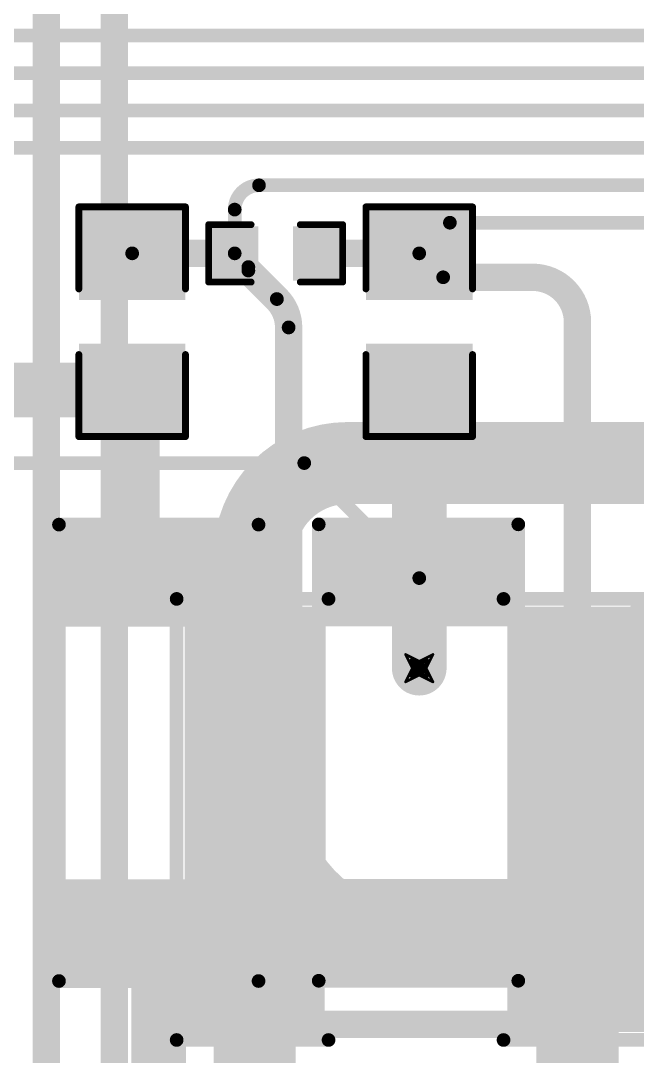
# Model space of a CAD drawing. Header units: inches. Extents: x -2 to 5376, y -4 to 5426.
# Drawn here: x 10.05 to 21.5, y 23.52 to 42.76 of the extents above; entities that cross this region are included whole.
import ezdxf

# ---------------------------------------------------------------- set-up
doc = ezdxf.new("R2010")
doc.units = ezdxf.units.IN
for name, color, linetype in [('Bottom Layer', 5, 'Continuous'), ('Bottom Overlay', 54, 'Continuous'), ('Bottom Paste', 16, 'Continuous'), ('Bottom Solder', 6, 'Continuous'), ('Drill Drawing', 1, 'Continuous'), ('Layer 1', 16, 'Continuous'), ('Layer 2', 76, 'Continuous'), ('Top Layer', 1, 'Continuous'), ('Top Overlay', 2, 'Continuous'), ('Top Paste', 8, 'Continuous'), ('Top Solder', 216, 'Continuous'), ('Via Holes', 16, 'Continuous')]:
    doc.layers.add(name, color=color, linetype=linetype)

# ---------------------------------------------------------------- blocks, each defined once
blk = doc.blocks.new('C___1206_B_1')
at = {"layer": 'Bottom Layer'}
for points in [[(-2.03201016, 0.889), (-0.50801016, 0.889), (-0.50801016, -0.889), (-2.03201016, -0.889)], [(0.50799492, 0.8890025399999999), (2.03199492, 0.8890025399999999), (2.03199492, -0.88899746), (0.50799492, -0.88899746)]]:
    blk.add_hatch(color=5, dxfattribs=at).paths.add_polyline_path(points)
at = {"layer": 'Bottom Paste'}
for points in [[(-2.03201016, 0.889), (-0.50801016, 0.889), (-0.50801016, -0.889), (-2.03201016, -0.889)], [(0.50799492, 0.8890025399999999), (2.03199492, 0.8890025399999999), (2.03199492, -0.88899746), (0.50799492, -0.88899746)]]:
    blk.add_hatch(color=16, dxfattribs=at).paths.add_polyline_path(points)
at = {"layer": 'Bottom Solder'}
for points in [[(-2.13361016, 0.9905999999999999), (-0.40641016, 0.9905999999999999), (-0.40641016, -0.9905999999999999), (-2.13361016, -0.9905999999999999)], [(0.40639492, 0.99060254), (2.13359492, 0.99060254), (2.13359492, -0.9905974599999998), (0.40639492, -0.9905974599999998)]]:
    blk.add_hatch(color=6, dxfattribs=at).paths.add_polyline_path(points)
at = {"layer": 'Bottom Overlay'}
for points in [[(-2.1336, 0.9906050799999999, 0.127, 0.127, 0), (-0.6096076199999999, 0.9906050799999999, 0.127, 0.127, 0)], [(-2.1336, 0.9906050799999999, 0.127, 0.127, 0), (-2.13359746, -0.99060254, 0.127, 0.127, 0)], [(0.6095923799999999, 0.9905999999999999, 0.127, 0.127, 0), (2.13359492, 0.9905974599999998, 0.127, 0.127, 0)], [(2.13359492, 0.9905974599999998, 0.127, 0.127, 0), (2.13359492, -0.9905974599999998, 0.127, 0.127, 0)], [(-2.13359746, -0.99060254, 0.127, 0.127, 0), (-0.60961016, -0.99060762, 0.127, 0.127, 0)], [(0.60959492, -0.9905974599999998, 0.127, 0.127, 0), (2.13359492, -0.9905974599999998, 0.127, 0.127, 0)]]:
    blk.add_lwpolyline(points, format="xyseb", dxfattribs=at)
for points in [[(-2.16535, 0.9906050799999999, 0.0635, 0.0635, 1), (-2.10185, 0.9906050799999999, 0.0635, 0.0635, 1)], [(-2.16535, 0.9906050799999999, 0.0635, 0.0635, 1), (-2.10185, 0.9906050799999999, 0.0635, 0.0635, 1)], [(-0.64135762, 0.9906050799999999, 0.0635, 0.0635, 1), (-0.57785762, 0.9906050799999999, 0.0635, 0.0635, 1)], [(0.57784238, 0.9905999999999999, 0.0635, 0.0635, 1), (0.64134238, 0.9905999999999999, 0.0635, 0.0635, 1)], [(2.10184492, 0.9905974599999998, 0.0635, 0.0635, 1), (2.16534492, 0.9905974599999998, 0.0635, 0.0635, 1)], [(2.10184492, 0.9905974599999998, 0.0635, 0.0635, 1), (2.16534492, 0.9905974599999998, 0.0635, 0.0635, 1)], [(-2.16534746, -0.99060254, 0.0635, 0.0635, 1), (-2.10184746, -0.99060254, 0.0635, 0.0635, 1)], [(-2.16534746, -0.99060254, 0.0635, 0.0635, 1), (-2.10184746, -0.99060254, 0.0635, 0.0635, 1)], [(-0.64136016, -0.99060762, 0.0635, 0.0635, 1), (-0.57786016, -0.99060762, 0.0635, 0.0635, 1)], [(0.57784492, -0.9905974599999998, 0.0635, 0.0635, 1), (0.64134492, -0.9905974599999998, 0.0635, 0.0635, 1)], [(2.10184492, -0.9905974599999998, 0.0635, 0.0635, 1), (2.16534492, -0.9905974599999998, 0.0635, 0.0635, 1)], [(2.10184492, -0.9905974599999998, 0.0635, 0.0635, 1), (2.16534492, -0.9905974599999998, 0.0635, 0.0635, 1)]]:
    blk.add_lwpolyline(points, format="xyseb", close=True, dxfattribs=at)
blk = doc.blocks.new('R___2030_74')
at = {"layer": 'Top Layer'}
for points in [[(-4.2499915, -3.89999982), (-4.2499915, 3.90000998), (-1.7499965, 3.90000998), (-1.7499965, -3.89999982)], [(1.7499965, -3.90000236), (1.7499965, 3.90000744), (4.2499915, 3.90000744), (4.2499915, -3.90000236)]]:
    blk.add_hatch(color=1, dxfattribs=at).paths.add_polyline_path(points)
at = {"layer": 'Top Paste'}
for points in [[(-4.2499915, -3.89999982), (-4.2499915, 3.90000998), (-1.7499965, 3.90000998), (-1.7499965, -3.89999982)], [(1.7499965, -3.90000236), (1.7499965, 3.90000744), (4.2499915, 3.90000744), (4.2499915, -3.90000236)]]:
    blk.add_hatch(color=8, dxfattribs=at).paths.add_polyline_path(points)
at = {"layer": 'Top Solder'}
for points in [[(-4.300791499999999, -3.95079982), (-4.300791499999999, 3.95080998), (-1.6991965, 3.95080998), (-1.6991965, -3.95079982)], [(1.6991965, -3.95080236), (1.6991965, 3.95080744), (4.300791499999999, 3.95080744), (4.300791499999999, -3.95080236)]]:
    blk.add_hatch(color=216, dxfattribs=at).paths.add_polyline_path(points)
at = {"layer": 'Top Overlay'}
for points in [[(-4.44758826, 4.09681934, 0.254, 0.254, 0), (-4.44759588, -4.09681172, 0.254, 0.254, 0)], [(-1.6255746, 4.096814259999999, 0.254, 0.254, 0), (-4.44758826, 4.09681934, 0.254, 0.254, 0)], [(4.4475908, 4.09681934, 0.254, 0.254, 0), (1.62557714, 4.096814259999999, 0.254, 0.254, 0)], [(4.4475908, 4.09681934, 0.254, 0.254, 0), (4.4475908, -4.096814259999999, 0.254, 0.254, 0)], [(-1.6255746, -4.096814259999999, 0.254, 0.254, 0), (-4.44759588, -4.09681172, 0.254, 0.254, 0)], [(4.4475908, -4.096814259999999, 0.254, 0.254, 0), (1.6255746, -4.09681172, 0.254, 0.254, 0)]]:
    blk.add_lwpolyline(points, format="xyseb", dxfattribs=at)
for points in [[(-4.51108826, 4.09681934, 0.127, 0.127, 1), (-4.38408826, 4.09681934, 0.127, 0.127, 1)], [(-4.51108826, 4.09681934, 0.127, 0.127, 1), (-4.38408826, 4.09681934, 0.127, 0.127, 1)], [(-1.6890746, 4.096814259999999, 0.127, 0.127, 1), (-1.5620746, 4.096814259999999, 0.127, 0.127, 1)], [(1.56207714, 4.096814259999999, 0.127, 0.127, 1), (1.68907714, 4.096814259999999, 0.127, 0.127, 1)], [(4.3840908, 4.09681934, 0.127, 0.127, 1), (4.5110908, 4.09681934, 0.127, 0.127, 1)], [(4.3840908, 4.09681934, 0.127, 0.127, 1), (4.5110908, 4.09681934, 0.127, 0.127, 1)], [(-4.511095879999999, -4.09681172, 0.127, 0.127, 1), (-4.38409588, -4.09681172, 0.127, 0.127, 1)], [(-4.511095879999999, -4.09681172, 0.127, 0.127, 1), (-4.38409588, -4.09681172, 0.127, 0.127, 1)], [(-1.6890746, -4.096814259999999, 0.127, 0.127, 1), (-1.5620746, -4.096814259999999, 0.127, 0.127, 1)], [(1.5620746, -4.09681172, 0.127, 0.127, 1), (1.6890746, -4.09681172, 0.127, 0.127, 1)], [(4.3840908, -4.096814259999999, 0.127, 0.127, 1), (4.5110908, -4.096814259999999, 0.127, 0.127, 1)], [(4.3840908, -4.096814259999999, 0.127, 0.127, 1), (4.5110908, -4.096814259999999, 0.127, 0.127, 1)]]:
    blk.add_lwpolyline(points, format="xyseb", close=True, dxfattribs=at)
blk = doc.blocks.new('RES_2512_B_193')
at = {"layer": 'Bottom Layer'}
for points in [[(-4.04999825, 1.70000041), (-2.44999891, 1.70000041), (-2.44999891, -1.70000041), (-4.04999825, -1.70000041)], [(2.45000145, 1.70000041), (4.050000789999999, 1.70000041), (4.050000789999999, -1.70000041), (2.45000145, -1.70000041)]]:
    blk.add_hatch(color=5, dxfattribs=at).paths.add_polyline_path(points)
at = {"layer": 'Bottom Paste'}
for points in [[(-4.04999825, 1.70000041), (-2.44999891, 1.70000041), (-2.44999891, -1.70000041), (-4.04999825, -1.70000041)], [(2.45000145, 1.70000041), (4.050000789999999, 1.70000041), (4.050000789999999, -1.70000041), (2.45000145, -1.70000041)]]:
    blk.add_hatch(color=16, dxfattribs=at).paths.add_polyline_path(points)
at = {"layer": 'Bottom Solder'}
for points in [[(-4.15159825, 1.80160041), (-2.34839891, 1.80160041), (-2.34839891, -1.80160041), (-4.15159825, -1.80160041)], [(2.34840145, 1.80160041), (4.15160079, 1.80160041), (4.15160079, -1.80160041), (2.34840145, -1.80160041)]]:
    blk.add_hatch(color=6, dxfattribs=at).paths.add_polyline_path(points)
at = {"layer": 'Bottom Overlay'}
for points in [[(4.236557439999999, 1.8542, 0.254, 0.254, 0), (-4.2418, 1.8542, 0.254, 0.254, 0)], [(-4.2418, -1.8542, 0.254, 0.254, 0), (-4.2418, 1.8542, 0.254, 0.254, 0)], [(4.236557439999999, -1.8542, 0.254, 0.254, 0), (4.236557439999999, 1.8542, 0.254, 0.254, 0)], [(4.236557439999999, -1.8542, 0.254, 0.254, 0), (-4.2418, -1.8542, 0.254, 0.254, 0)]]:
    blk.add_lwpolyline(points, format="xyseb", dxfattribs=at)
for points in [[(-4.3053, 1.8542, 0.127, 0.127, 1), (-4.1783, 1.8542, 0.127, 0.127, 1)], [(-4.3053, 1.8542, 0.127, 0.127, 1), (-4.1783, 1.8542, 0.127, 0.127, 1)], [(4.17305744, 1.8542, 0.127, 0.127, 1), (4.30005744, 1.8542, 0.127, 0.127, 1)], [(4.17305744, 1.8542, 0.127, 0.127, 1), (4.30005744, 1.8542, 0.127, 0.127, 1)], [(-4.3053, -1.8542, 0.127, 0.127, 1), (-4.1783, -1.8542, 0.127, 0.127, 1)], [(-4.3053, -1.8542, 0.127, 0.127, 1), (-4.1783, -1.8542, 0.127, 0.127, 1)], [(4.17305744, -1.8542, 0.127, 0.127, 1), (4.30005744, -1.8542, 0.127, 0.127, 1)], [(4.17305744, -1.8542, 0.127, 0.127, 1), (4.30005744, -1.8542, 0.127, 0.127, 1)]]:
    blk.add_lwpolyline(points, format="xyseb", close=True, dxfattribs=at)
blk = doc.blocks.new('RES_2512_B_194')
at = {"layer": 'Bottom Layer'}
for points in [[(-4.04999825, 1.69999787), (-2.44999891, 1.69999787), (-2.44999891, -1.70000295), (-4.04999825, -1.70000295)], [(2.45000145, 1.70000041), (4.050000789999999, 1.70000041), (4.050000789999999, -1.70000041), (2.45000145, -1.70000041)]]:
    blk.add_hatch(color=5, dxfattribs=at).paths.add_polyline_path(points)
at = {"layer": 'Bottom Paste'}
for points in [[(-4.04999825, 1.69999787), (-2.44999891, 1.69999787), (-2.44999891, -1.70000295), (-4.04999825, -1.70000295)], [(2.45000145, 1.70000041), (4.050000789999999, 1.70000041), (4.050000789999999, -1.70000041), (2.45000145, -1.70000041)]]:
    blk.add_hatch(color=16, dxfattribs=at).paths.add_polyline_path(points)
at = {"layer": 'Bottom Solder'}
for points in [[(-4.15159825, 1.80159787), (-2.34839891, 1.80159787), (-2.34839891, -1.80160295), (-4.15159825, -1.80160295)], [(2.34840145, 1.80160041), (4.15160079, 1.80160041), (4.15160079, -1.80160041), (2.34840145, -1.80160041)]]:
    blk.add_hatch(color=6, dxfattribs=at).paths.add_polyline_path(points)
at = {"layer": 'Bottom Overlay'}
for points in [[(-4.24180254, -1.8542, 0.254, 0.254, 0), (-4.2418, 1.85419746, 0.254, 0.254, 0)], [(-4.2418, 1.85419746, 0.254, 0.254, 0), (4.2365549, 1.85420508, 0.254, 0.254, 0)], [(4.23656252, -1.8542, 0.254, 0.254, 0), (4.2365549, 1.85420508, 0.254, 0.254, 0)], [(4.23656252, -1.8542, 0.254, 0.254, 0), (-4.24180254, -1.8542, 0.254, 0.254, 0)]]:
    blk.add_lwpolyline(points, format="xyseb", dxfattribs=at)
for points in [[(-4.3053, 1.85419746, 0.127, 0.127, 1), (-4.1783, 1.85419746, 0.127, 0.127, 1)], [(-4.3053, 1.85419746, 0.127, 0.127, 1), (-4.1783, 1.85419746, 0.127, 0.127, 1)], [(4.1730549, 1.85420508, 0.127, 0.127, 1), (4.3000549, 1.85420508, 0.127, 0.127, 1)], [(4.1730549, 1.85420508, 0.127, 0.127, 1), (4.3000549, 1.85420508, 0.127, 0.127, 1)], [(-4.30530254, -1.8542, 0.127, 0.127, 1), (-4.17830254, -1.8542, 0.127, 0.127, 1)], [(-4.30530254, -1.8542, 0.127, 0.127, 1), (-4.17830254, -1.8542, 0.127, 0.127, 1)], [(4.173062519999999, -1.8542, 0.127, 0.127, 1), (4.30006252, -1.8542, 0.127, 0.127, 1)], [(4.173062519999999, -1.8542, 0.127, 0.127, 1), (4.30006252, -1.8542, 0.127, 0.127, 1)]]:
    blk.add_lwpolyline(points, format="xyseb", close=True, dxfattribs=at)
blk = doc.blocks.new('C___1206_B_314')
at = {"layer": 'Bottom Layer'}
for points in [[(-2.03200254, 0.889), (-0.50800254, 0.889), (-0.50800254, -0.889), (-2.03200254, -0.889)], [(0.50799746, 0.889), (2.03199746, 0.889), (2.03199746, -0.889), (0.50799746, -0.889)]]:
    blk.add_hatch(color=5, dxfattribs=at).paths.add_polyline_path(points)
at = {"layer": 'Bottom Paste'}
for points in [[(-2.03200254, 0.889), (-0.50800254, 0.889), (-0.50800254, -0.889), (-2.03200254, -0.889)], [(0.50799746, 0.889), (2.03199746, 0.889), (2.03199746, -0.889), (0.50799746, -0.889)]]:
    blk.add_hatch(color=16, dxfattribs=at).paths.add_polyline_path(points)
at = {"layer": 'Bottom Solder'}
for points in [[(-2.13360254, 0.9905999999999999), (-0.40640254, 0.9905999999999999), (-0.40640254, -0.9905999999999999), (-2.13360254, -0.9905999999999999)], [(0.40639746, 0.9905999999999999), (2.13359746, 0.9905999999999999), (2.13359746, -0.9905999999999999), (0.40639746, -0.9905999999999999)]]:
    blk.add_hatch(color=6, dxfattribs=at).paths.add_polyline_path(points)
at = {"layer": 'Bottom Overlay'}
for points in [[(-0.6096050799999999, 0.9906050799999999, 0.127, 0.127, 0), (-2.1336, 0.99060254, 0.127, 0.127, 0)], [(-2.1336, 0.99060254, 0.127, 0.127, 0), (-2.1336, -0.99060254, 0.127, 0.127, 0)], [(0.60959746, 0.99060254, 0.127, 0.127, 0), (2.13359746, 0.99060254, 0.127, 0.127, 0)], [(2.13359746, 0.99060254, 0.127, 0.127, 0), (2.13359746, -0.9905974599999998, 0.127, 0.127, 0)], [(-0.6096050799999999, -0.9905999999999999, 0.127, 0.127, 0), (-2.1336, -0.99060254, 0.127, 0.127, 0)], [(0.60959746, -0.9905974599999998, 0.127, 0.127, 0), (2.13359746, -0.9905974599999998, 0.127, 0.127, 0)]]:
    blk.add_lwpolyline(points, format="xyseb", dxfattribs=at)
for points in [[(-2.16535, 0.99060254, 0.0635, 0.0635, 1), (-2.10185, 0.99060254, 0.0635, 0.0635, 1)], [(-2.16535, 0.99060254, 0.0635, 0.0635, 1), (-2.10185, 0.99060254, 0.0635, 0.0635, 1)], [(-0.64135508, 0.9906050799999999, 0.0635, 0.0635, 1), (-0.57785508, 0.9906050799999999, 0.0635, 0.0635, 1)], [(0.57784746, 0.99060254, 0.0635, 0.0635, 1), (0.64134746, 0.99060254, 0.0635, 0.0635, 1)], [(2.10184746, 0.99060254, 0.0635, 0.0635, 1), (2.16534746, 0.99060254, 0.0635, 0.0635, 1)], [(2.10184746, 0.99060254, 0.0635, 0.0635, 1), (2.16534746, 0.99060254, 0.0635, 0.0635, 1)], [(-2.16535, -0.99060254, 0.0635, 0.0635, 1), (-2.10185, -0.99060254, 0.0635, 0.0635, 1)], [(-2.16535, -0.99060254, 0.0635, 0.0635, 1), (-2.10185, -0.99060254, 0.0635, 0.0635, 1)], [(-0.64135508, -0.9905999999999999, 0.0635, 0.0635, 1), (-0.57785508, -0.9905999999999999, 0.0635, 0.0635, 1)], [(0.57784746, -0.9905974599999998, 0.0635, 0.0635, 1), (0.64134746, -0.9905974599999998, 0.0635, 0.0635, 1)], [(2.10184746, -0.9905974599999998, 0.0635, 0.0635, 1), (2.16534746, -0.9905974599999998, 0.0635, 0.0635, 1)], [(2.10184746, -0.9905974599999998, 0.0635, 0.0635, 1), (2.16534746, -0.9905974599999998, 0.0635, 0.0635, 1)]]:
    blk.add_lwpolyline(points, format="xyseb", close=True, dxfattribs=at)
blk = doc.blocks.new('C___0603_B_315')
at = {"layer": 'Bottom Layer'}
for points in [[(-1.143, -0.4445), (-1.143, 0.4445), (-0.3809999999999999, 0.4445), (-0.3809999999999999, -0.4445)], [(0.3809999999999999, -0.4445), (0.3809999999999999, 0.4445), (1.143, 0.4445), (1.143, -0.4445)]]:
    blk.add_hatch(color=5, dxfattribs=at).paths.add_polyline_path(points)
at = {"layer": 'Bottom Paste'}
for points in [[(-1.143, -0.4445), (-1.143, 0.4445), (-0.3809999999999999, 0.4445), (-0.3809999999999999, -0.4445)], [(0.3809999999999999, -0.4445), (0.3809999999999999, 0.4445), (1.143, 0.4445), (1.143, -0.4445)]]:
    blk.add_hatch(color=16, dxfattribs=at).paths.add_polyline_path(points)
at = {"layer": 'Bottom Solder'}
for points in [[(-1.20299988, -0.50449988), (-1.20299988, 0.50449988), (-0.3210001199999999, 0.50449988), (-0.3210001199999999, -0.50449988)], [(0.3210001199999999, -0.50449988), (0.3210001199999999, 0.50449988), (1.20299988, 0.50449988), (1.20299988, -0.50449988)]]:
    blk.add_hatch(color=6, dxfattribs=at).paths.add_polyline_path(points)
at = {"layer": 'Bottom Overlay'}
for points in [[(-0.45720254, 0.5333974599999999, 0.127, 0.127, 0), (-1.24460508, 0.5334, 0.127, 0.127, 0)], [(-1.24460254, -0.5333974599999999, 0.127, 0.127, 0), (-1.24460508, 0.5334, 0.127, 0.127, 0)], [(1.2446, 0.5334, 0.127, 0.127, 0), (0.4571999999999999, 0.5334, 0.127, 0.127, 0)], [(1.2446, 0.5334, 0.127, 0.127, 0), (1.2446, -0.5333974599999999, 0.127, 0.127, 0)], [(-0.4571999999999999, -0.5333974599999999, 0.127, 0.127, 0), (-1.24460254, -0.5333974599999999, 0.127, 0.127, 0)], [(1.2446, -0.5333974599999999, 0.127, 0.127, 0), (0.45720254, -0.53339492, 0.127, 0.127, 0)]]:
    blk.add_lwpolyline(points, format="xyseb", dxfattribs=at)
for points in [[(-1.27635508, 0.5334, 0.0635, 0.0635, 1), (-1.21285508, 0.5334, 0.0635, 0.0635, 1)], [(-1.27635508, 0.5334, 0.0635, 0.0635, 1), (-1.21285508, 0.5334, 0.0635, 0.0635, 1)], [(-0.4889525399999999, 0.5333974599999999, 0.0635, 0.0635, 1), (-0.42545254, 0.5333974599999999, 0.0635, 0.0635, 1)], [(0.42545, 0.5334, 0.0635, 0.0635, 1), (0.4889499999999999, 0.5334, 0.0635, 0.0635, 1)], [(1.21285, 0.5334, 0.0635, 0.0635, 1), (1.27635, 0.5334, 0.0635, 0.0635, 1)], [(1.21285, 0.5334, 0.0635, 0.0635, 1), (1.27635, 0.5334, 0.0635, 0.0635, 1)], [(-1.27635254, -0.5333974599999999, 0.0635, 0.0635, 1), (-1.21285254, -0.5333974599999999, 0.0635, 0.0635, 1)], [(-1.27635254, -0.5333974599999999, 0.0635, 0.0635, 1), (-1.21285254, -0.5333974599999999, 0.0635, 0.0635, 1)], [(-0.4889499999999999, -0.5333974599999999, 0.0635, 0.0635, 1), (-0.42545, -0.5333974599999999, 0.0635, 0.0635, 1)], [(0.42545254, -0.53339492, 0.0635, 0.0635, 1), (0.4889525399999999, -0.53339492, 0.0635, 0.0635, 1)], [(1.21285, -0.5333974599999999, 0.0635, 0.0635, 1), (1.27635, -0.5333974599999999, 0.0635, 0.0635, 1)], [(1.21285, -0.5333974599999999, 0.0635, 0.0635, 1), (1.27635, -0.5333974599999999, 0.0635, 0.0635, 1)]]:
    blk.add_lwpolyline(points, format="xyseb", close=True, dxfattribs=at)

msp = doc.modelspace()

# ---------------------------------------------------------------- hatches: boundary and pattern name
at = {"layer": 'Bottom Layer'}
h = msp.add_hatch(color=5, dxfattribs=at)
edge = h.paths.add_edge_path()
edge.add_arc((17.45146116, 30.734), 0.2999994, 0, 360)
at = {"layer": 'Layer 1'}
h = msp.add_hatch(color=16, dxfattribs=at)
edge = h.paths.add_edge_path()
edge.add_arc((17.45146116, 30.734), 0.2999994, 0, 360)
at = {"layer": 'Layer 2'}
h = msp.add_hatch(color=76, dxfattribs=at)
edge = h.paths.add_edge_path()
edge.add_arc((17.45146116, 30.734), 0.2999994, 0, 360)
at = {"layer": 'Top Layer'}
h = msp.add_hatch(color=1, dxfattribs=at)
edge = h.paths.add_edge_path()
edge.add_arc((17.45146116, 30.734), 0.2999994, 0, 360)
at = {"layer": 'Via Holes'}
h = msp.add_hatch(color=7, dxfattribs=at)
edge = h.paths.add_edge_path()
edge.add_arc((17.45146116, 30.734), 0.1499997, 0, 360)

# ---------------------------------------------------------------- linework, layer by layer
at = {"layer": 'Bottom Layer'}
for points in [[(4.90917992, 42.48450228, 0.254, 0.254, 0), (32.17441622, 42.48450228, 0.254, 0.254, 0)], [(6.30070368, 41.78946684, 0.254, 0.254, 0), (31.645606, 41.78946684, 0.254, 0.254, 0)], [(6.8924678, 41.09442885999999, 0.254, 0.254, 0), (31.03522622, 41.0944314, 0.254, 0.254, 0)], [(9.398, 40.39939596, 0.254, 0.254, 0), (30.49622552, 40.39939596, 0.254, 0.254, 0)], [(14.02248656, 39.25281964, 0.254, 0.254, -0.4142135623730951), (14.47402744, 39.70436052, 0.254, 0.254, 0)], [(14.47402744, 39.70436052, 0.254, 0.254, 0), (29.82398404, 39.70436052, 0.254, 0.254, 0)], [(14.02248656, 38.43990025999999, 0.254, 0.254, 0), (14.02248656, 39.25281964, 0.254, 0.254, 0)], [(17.45146116, 38.43990025999999, 0.254, 0.254, 0), (18.02088598, 39.00932508, 0.254, 0.254, 0)], [(18.02088598, 39.00932508, 0.254, 0.254, 0), (29.3774368, 39.00932508, 0.254, 0.254, 0)], [(12.1174637, 38.43990025999999, 0.508, 0.508, 0), (14.02248656, 38.43990025999999, 0.508, 0.508, 0)], [(15.54648656, 38.43990025999999, 0.508, 0.508, 0), (17.45146116, 38.43990025999999, 0.508, 0.508, 0)], [(12.1174637, 38.43989772, 0.254, 0.254, 0), (12.1174637, 38.43990025999999, 0.254, 0.254, 0)], [(14.02248656, 38.43990025999999, 0.254, 0.254, 0), (14.27648656, 38.18590026, 0.254, 0.254, 0)], [(17.89596116, 37.99540026, 0.254, 0.254, -0.4142135623730951), (17.45146116, 38.43990025999999, 0.254, 0.254, 0)], [(14.27648656, 38.12086101999999, 0.508, 0.508, 0), (14.80514184, 37.59220574, 0.508, 0.508, 0)], [(14.27648656, 38.12086101999999, 0.254, 0.254, 0), (14.27648656, 38.18590026, 0.254, 0.254, 0)], [(17.89596116, 37.99540026, 0.508, 0.508, 0), (19.558, 37.99540026, 0.508, 0.508, 0)], [(19.558, 37.99540026, 0.508, 0.508, -0.4142135623730951), (20.39172706, 37.1616732, 0.508, 0.508, 0)], [(14.80702906, 37.59031597999999, 0.508, 0.508, -0.198389910379801), (15.02456228, 37.06480776, 0.508, 0.508, 0)], [(14.80514184, 37.59220574, 0.254, 0.254, 0), (14.80702652, 37.59031344, 0.254, 0.254, 0)], [(20.39172706, 24.5440962, 0.508, 0.508, 0), (20.39172706, 37.1616732, 0.508, 0.508, 0)], [(15.02456228, 28.48189376, 0.508, 0.508, 0), (15.02456228, 37.06261828, 0.508, 0.508, 0)], [(15.02455974, 37.06480776, 0.254, 0.254, 0), (15.02456228, 37.06261828, 0.254, 0.254, 0)], [(7.7814678, 35.89990279999999, 1.016, 1.016, 0), (12.11745608, 35.89990279999999, 1.016, 1.016, 0)], [(12.11745608, 35.89990279999999, 1.016, 1.016, 0), (12.11746624, 35.89989264, 1.016, 1.016, 0)], [(12.11746624, 32.90321841999999, 1.016, 1.016, 0), (12.11746624, 35.89989264, 1.016, 1.016, 0)], [(17.45146116, 32.42803522, 1.016, 1.016, 0), (17.45146116, 35.89990026, 1.016, 1.016, 0)], [(12.61157752, 32.40910714, 1.016, 1.016, -0.4142135623730951), (12.11746624, 32.90321841999999, 1.016, 1.016, 0)], [(17.43758006, 32.41415412, 1.016, 1.016, 0), (17.45146116, 32.42803522, 1.016, 1.016, 0)], [(17.43758006, 32.41415412, 1.016, 1.016, 0), (17.45146116, 32.40027301999999, 1.016, 1.016, 0)], [(17.45146116, 30.734, 1.016, 1.016, 0), (17.45146116, 32.40027301999999, 1.016, 1.016, 0)], [(17.54555546, 26.04465454, 0.508, 0.508, -0.4241428526902795), (15.02455974, 28.48189376, 0.508, 0.508, 0)], [(12.61158006, 24.1173127, 1.016, 1.016, 0), (12.61158006, 25.90910744, 1.016, 1.016, 0)], [(12.61158006, 22.32551542, 1.016, 1.016, 0), (12.61158006, 24.1173127, 1.016, 1.016, 0)], [(20.39172706, 24.5440962, 0.508, 0.508, -0.4142135623730951), (19.96494356, 24.1173127, 0.508, 0.508, 0)], [(12.61158006, 24.1173127, 0.508, 0.508, 0), (19.96494356, 24.1173127, 0.508, 0.508, 0)]]:
    msp.add_lwpolyline(points, format="xyseb", dxfattribs=at)
for points in [[(14.41052744, 39.70436052, 0.127, 0.127, 1), (14.53752744, 39.70436052, 0.127, 0.127, 1)], [(14.41052744, 39.70436052, 0.127, 0.127, 1), (14.53752744, 39.70436052, 0.127, 0.127, 1)], [(13.95898656, 39.25281964, 0.127, 0.127, 1), (14.08598656, 39.25281964, 0.127, 0.127, 1)], [(13.95898656, 39.25281964, 0.127, 0.127, 1), (14.08598656, 39.25281964, 0.127, 0.127, 1)], [(17.95738598, 39.00932508, 0.127, 0.127, 1), (18.08438598, 39.00932508, 0.127, 0.127, 1)], [(17.95738598, 39.00932508, 0.127, 0.127, 1), (18.08438598, 39.00932508, 0.127, 0.127, 1)], [(11.9904637, 38.43990025999999, 0.254, 0.254, 1), (12.2444637, 38.43990025999999, 0.254, 0.254, 1)], [(13.89548656, 38.43990025999999, 0.254, 0.254, 1), (14.14948656, 38.43990025999999, 0.254, 0.254, 1)], [(15.41948656, 38.43990025999999, 0.254, 0.254, 1), (15.67348656, 38.43990025999999, 0.254, 0.254, 1)], [(17.32446116, 38.43990025999999, 0.254, 0.254, 1), (17.57846116, 38.43990025999999, 0.254, 0.254, 1)], [(12.0539637, 38.43990025999999, 0.127, 0.127, 1), (12.1809637, 38.43990025999999, 0.127, 0.127, 1)], [(12.0539637, 38.43989772, 0.127, 0.127, 1), (12.1809637, 38.43989772, 0.127, 0.127, 1)], [(13.95898656, 38.43990025999999, 0.127, 0.127, 1), (14.08598656, 38.43990025999999, 0.127, 0.127, 1)], [(13.95898656, 38.43990025999999, 0.127, 0.127, 1), (14.08598656, 38.43990025999999, 0.127, 0.127, 1)], [(17.38796116, 38.43990025999999, 0.127, 0.127, 1), (17.51496116, 38.43990025999999, 0.127, 0.127, 1)], [(17.38796116, 38.43990025999999, 0.127, 0.127, 1), (17.51496116, 38.43990025999999, 0.127, 0.127, 1)], [(14.14948656, 38.12086101999999, 0.254, 0.254, 1), (14.40348656, 38.12086101999999, 0.254, 0.254, 1)], [(14.21298656, 38.18590026, 0.127, 0.127, 1), (14.33998656, 38.18590026, 0.127, 0.127, 1)], [(14.21298656, 38.18590026, 0.127, 0.127, 1), (14.33998656, 38.18590026, 0.127, 0.127, 1)], [(14.21298656, 38.12086101999999, 0.127, 0.127, 1), (14.33998656, 38.12086101999999, 0.127, 0.127, 1)], [(17.76896116, 37.99540026, 0.254, 0.254, 1), (18.02296116, 37.99540026, 0.254, 0.254, 1)], [(17.83246116, 37.99540026, 0.127, 0.127, 1), (17.95946116, 37.99540026, 0.127, 0.127, 1)], [(19.431, 37.99540026, 0.254, 0.254, 1), (19.685, 37.99540026, 0.254, 0.254, 1)], [(19.431, 37.99540026, 0.254, 0.254, 1), (19.685, 37.99540026, 0.254, 0.254, 1)], [(14.67814184, 37.59220574, 0.254, 0.254, 1), (14.93214184, 37.59220574, 0.254, 0.254, 1)], [(14.68002906, 37.59031597999999, 0.254, 0.254, 1), (14.93402906, 37.59031597999999, 0.254, 0.254, 1)], [(14.74164184, 37.59220574, 0.127, 0.127, 1), (14.86864184, 37.59220574, 0.127, 0.127, 1)], [(14.74352652, 37.59031344, 0.127, 0.127, 1), (14.87052652, 37.59031344, 0.127, 0.127, 1)], [(20.26472706, 37.1616732, 0.254, 0.254, 1), (20.51872706, 37.1616732, 0.254, 0.254, 1)], [(20.26472706, 37.1616732, 0.254, 0.254, 1), (20.51872706, 37.1616732, 0.254, 0.254, 1)], [(14.89756228, 37.06480776, 0.254, 0.254, 1), (15.15156228, 37.06480776, 0.254, 0.254, 1)], [(14.89756228, 37.06261828, 0.254, 0.254, 1), (15.15156228, 37.06261828, 0.254, 0.254, 1)], [(14.96105974, 37.06480776, 0.127, 0.127, 1), (15.08805974, 37.06480776, 0.127, 0.127, 1)], [(14.96106228, 37.06261828, 0.127, 0.127, 1), (15.08806228, 37.06261828, 0.127, 0.127, 1)], [(11.86345608, 35.89990279999999, 0.508, 0.508, 1), (12.37145608, 35.89990279999999, 0.508, 0.508, 1)], [(11.86345608, 35.89990279999999, 0.508, 0.508, 1), (12.37145608, 35.89990279999999, 0.508, 0.508, 1)], [(11.86346624, 35.89989264, 0.508, 0.508, 1), (12.37146624, 35.89989264, 0.508, 0.508, 1)], [(11.86346624, 35.89989264, 0.508, 0.508, 1), (12.37146624, 35.89989264, 0.508, 0.508, 1)], [(17.19746116, 35.89990026, 0.508, 0.508, 1), (17.70546116, 35.89990026, 0.508, 0.508, 1)], [(11.86346624, 32.90321841999999, 0.508, 0.508, 1), (12.37146624, 32.90321841999999, 0.508, 0.508, 1)], [(11.86346624, 32.90321841999999, 0.508, 0.508, 1), (12.37146624, 32.90321841999999, 0.508, 0.508, 1)], [(12.35757752, 32.40910714, 0.508, 0.508, 1), (12.86557752, 32.40910714, 0.508, 0.508, 1)], [(17.18358006, 32.41415412, 0.508, 0.508, 1), (17.69158006, 32.41415412, 0.508, 0.508, 1)], [(17.18358006, 32.41415412, 0.508, 0.508, 1), (17.69158006, 32.41415412, 0.508, 0.508, 1)], [(17.19746116, 32.42803522, 0.508, 0.508, 1), (17.70546116, 32.42803522, 0.508, 0.508, 1)], [(17.19746116, 32.42803522, 0.508, 0.508, 1), (17.70546116, 32.42803522, 0.508, 0.508, 1)], [(17.19746116, 32.40027301999999, 0.508, 0.508, 1), (17.70546116, 32.40027301999999, 0.508, 0.508, 1)], [(17.19746116, 32.40027301999999, 0.508, 0.508, 1), (17.70546116, 32.40027301999999, 0.508, 0.508, 1)], [(17.19746116, 30.734, 0.508, 0.508, 1), (17.70546116, 30.734, 0.508, 0.508, 1)], [(14.89755974, 28.48189376, 0.254, 0.254, 1), (15.15155974, 28.48189376, 0.254, 0.254, 1)], [(14.89756228, 28.48189376, 0.254, 0.254, 1), (15.15156228, 28.48189376, 0.254, 0.254, 1)], [(12.35758006, 25.90910744, 0.508, 0.508, 1), (12.86558006, 25.90910744, 0.508, 0.508, 1)], [(17.41855546, 26.04465454, 0.254, 0.254, 1), (17.67255546, 26.04465454, 0.254, 0.254, 1)], [(12.35758006, 24.1173127, 0.508, 0.508, 1), (12.86558006, 24.1173127, 0.508, 0.508, 1)], [(12.35758006, 24.1173127, 0.508, 0.508, 1), (12.86558006, 24.1173127, 0.508, 0.508, 1)], [(20.26472706, 24.5440962, 0.254, 0.254, 1), (20.51872706, 24.5440962, 0.254, 0.254, 1)], [(20.26472706, 24.5440962, 0.254, 0.254, 1), (20.51872706, 24.5440962, 0.254, 0.254, 1)], [(12.48458006, 24.1173127, 0.254, 0.254, 1), (12.73858006, 24.1173127, 0.254, 0.254, 1)], [(19.83794356, 24.1173127, 0.254, 0.254, 1), (20.09194356, 24.1173127, 0.254, 0.254, 1)], [(19.83794356, 24.1173127, 0.254, 0.254, 1), (20.09194356, 24.1173127, 0.254, 0.254, 1)]]:
    msp.add_lwpolyline(points, format="xyseb", close=True, dxfattribs=at)
at = {"layer": 'Drill Drawing'}
for points in [[(17.19746116, 30.988, 0.0508, 0.0508, 0), (17.45146116, 30.861, 0.0508, 0.0508, 0)], [(17.19746116, 30.988, 0.0508, 0.0508, 0), (17.32446116, 30.734, 0.0508, 0.0508, 0)], [(17.45146116, 30.861, 0.0508, 0.0508, 0), (17.70546116, 30.988, 0.0508, 0.0508, 0)], [(17.57846116, 30.734, 0.0508, 0.0508, 0), (17.70546116, 30.988, 0.0508, 0.0508, 0)], [(17.29906116, 30.8864, 0.0508, 0.0508, 0), (17.45146116, 30.8102, 0.0508, 0.0508, 0)], [(17.29906116, 30.8864, 0.0508, 0.0508, 0), (17.37526116, 30.734, 0.0508, 0.0508, 0)], [(17.45146116, 30.8102, 0.0508, 0.0508, 0), (17.60386116, 30.8864, 0.0508, 0.0508, 0)], [(17.52766116, 30.734, 0.0508, 0.0508, 0), (17.60386116, 30.8864, 0.0508, 0.0508, 0)], [(17.19746116, 30.48, 0.0508, 0.0508, 0), (17.32446116, 30.734, 0.0508, 0.0508, 0)], [(17.19746116, 30.48, 0.0508, 0.0508, 0), (17.45146116, 30.607, 0.0508, 0.0508, 0)], [(17.29906116, 30.5816, 0.0508, 0.0508, 0), (17.37526116, 30.734, 0.0508, 0.0508, 0)], [(17.29906116, 30.5816, 0.0508, 0.0508, 0), (17.45146116, 30.6578, 0.0508, 0.0508, 0)], [(17.45146116, 30.6578, 0.0508, 0.0508, 0), (17.60386116, 30.5816, 0.0508, 0.0508, 0)], [(17.45146116, 30.607, 0.0508, 0.0508, 0), (17.70546116, 30.48, 0.0508, 0.0508, 0)], [(17.52766116, 30.734, 0.0508, 0.0508, 0), (17.60386116, 30.5816, 0.0508, 0.0508, 0)], [(17.57846116, 30.734, 0.0508, 0.0508, 0), (17.70546116, 30.48, 0.0508, 0.0508, 0)]]:
    msp.add_lwpolyline(points, format="xyseb", dxfattribs=at)
for points in [[(17.18476116, 30.988, 0.0254, 0.0254, 1), (17.21016116, 30.988, 0.0254, 0.0254, 1)], [(17.18476116, 30.988, 0.0254, 0.0254, 1), (17.21016116, 30.988, 0.0254, 0.0254, 1)], [(17.69276116, 30.988, 0.0254, 0.0254, 1), (17.71816116, 30.988, 0.0254, 0.0254, 1)], [(17.69276116, 30.988, 0.0254, 0.0254, 1), (17.71816116, 30.988, 0.0254, 0.0254, 1)], [(17.28636116, 30.8864, 0.0254, 0.0254, 1), (17.31176116, 30.8864, 0.0254, 0.0254, 1)], [(17.28636116, 30.8864, 0.0254, 0.0254, 1), (17.31176116, 30.8864, 0.0254, 0.0254, 1)], [(17.43876116, 30.861, 0.0254, 0.0254, 1), (17.46416116, 30.861, 0.0254, 0.0254, 1)], [(17.43876116, 30.861, 0.0254, 0.0254, 1), (17.46416116, 30.861, 0.0254, 0.0254, 1)], [(17.43876116, 30.8102, 0.0254, 0.0254, 1), (17.46416116, 30.8102, 0.0254, 0.0254, 1)], [(17.43876116, 30.8102, 0.0254, 0.0254, 1), (17.46416116, 30.8102, 0.0254, 0.0254, 1)], [(17.59116116, 30.8864, 0.0254, 0.0254, 1), (17.61656116, 30.8864, 0.0254, 0.0254, 1)], [(17.59116116, 30.8864, 0.0254, 0.0254, 1), (17.61656116, 30.8864, 0.0254, 0.0254, 1)], [(17.28636116, 30.5816, 0.0254, 0.0254, 1), (17.31176116, 30.5816, 0.0254, 0.0254, 1)], [(17.28636116, 30.5816, 0.0254, 0.0254, 1), (17.31176116, 30.5816, 0.0254, 0.0254, 1)], [(17.31176116, 30.734, 0.0254, 0.0254, 1), (17.33716116, 30.734, 0.0254, 0.0254, 1)], [(17.31176116, 30.734, 0.0254, 0.0254, 1), (17.33716116, 30.734, 0.0254, 0.0254, 1)], [(17.36256116, 30.734, 0.0254, 0.0254, 1), (17.38796116, 30.734, 0.0254, 0.0254, 1)], [(17.36256116, 30.734, 0.0254, 0.0254, 1), (17.38796116, 30.734, 0.0254, 0.0254, 1)], [(17.43876116, 30.6578, 0.0254, 0.0254, 1), (17.46416116, 30.6578, 0.0254, 0.0254, 1)], [(17.43876116, 30.6578, 0.0254, 0.0254, 1), (17.46416116, 30.6578, 0.0254, 0.0254, 1)], [(17.43876116, 30.607, 0.0254, 0.0254, 1), (17.46416116, 30.607, 0.0254, 0.0254, 1)], [(17.43876116, 30.607, 0.0254, 0.0254, 1), (17.46416116, 30.607, 0.0254, 0.0254, 1)], [(17.51496116, 30.734, 0.0254, 0.0254, 1), (17.54036116, 30.734, 0.0254, 0.0254, 1)], [(17.51496116, 30.734, 0.0254, 0.0254, 1), (17.54036116, 30.734, 0.0254, 0.0254, 1)], [(17.56576116, 30.734, 0.0254, 0.0254, 1), (17.59116116, 30.734, 0.0254, 0.0254, 1)], [(17.56576116, 30.734, 0.0254, 0.0254, 1), (17.59116116, 30.734, 0.0254, 0.0254, 1)], [(17.59116116, 30.5816, 0.0254, 0.0254, 1), (17.61656116, 30.5816, 0.0254, 0.0254, 1)], [(17.59116116, 30.5816, 0.0254, 0.0254, 1), (17.61656116, 30.5816, 0.0254, 0.0254, 1)], [(17.18476116, 30.48, 0.0254, 0.0254, 1), (17.21016116, 30.48, 0.0254, 0.0254, 1)], [(17.18476116, 30.48, 0.0254, 0.0254, 1), (17.21016116, 30.48, 0.0254, 0.0254, 1)], [(17.69276116, 30.48, 0.0254, 0.0254, 1), (17.71816116, 30.48, 0.0254, 0.0254, 1)], [(17.69276116, 30.48, 0.0254, 0.0254, 1), (17.71816116, 30.48, 0.0254, 0.0254, 1)]]:
    msp.add_lwpolyline(points, format="xyseb", close=True, dxfattribs=at)
at = {"layer": 'Layer 1'}
for points in [[(7.782260279999999, 34.544, 0.254, 0.254, 0), (15.314676, 34.544, 0.254, 0.254, 0)], [(15.314676, 34.544, 0.254, 0.254, 0), (17.45146116, 32.40721484, 0.254, 0.254, 0)], [(17.45146116, 30.734, 0.254, 0.254, 0), (17.45146116, 32.40721484, 0.254, 0.254, 0)]]:
    msp.add_lwpolyline(points, format="xyseb", dxfattribs=at)
for points in [[(15.251176, 34.544, 0.127, 0.127, 1), (15.378176, 34.544, 0.127, 0.127, 1)], [(15.251176, 34.544, 0.127, 0.127, 1), (15.378176, 34.544, 0.127, 0.127, 1)], [(17.38796116, 32.40721484, 0.127, 0.127, 1), (17.51496116, 32.40721484, 0.127, 0.127, 1)], [(17.38796116, 32.40721484, 0.127, 0.127, 1), (17.51496116, 32.40721484, 0.127, 0.127, 1)], [(17.38796116, 30.734, 0.127, 0.127, 1), (17.51496116, 30.734, 0.127, 0.127, 1)]]:
    msp.add_lwpolyline(points, format="xyseb", close=True, dxfattribs=at)
at = {"layer": 'Top Layer'}
for points in [[(10.522077, 2.60949948, 0.508, 0.508, 0), (10.522077, 64.19105526, 0.508, 0.508, 0)], [(11.78584892, 3.766794599999999, 0.508, 0.508, 0), (11.78584892, 53.69220656, 0.508, 0.508, 0)], [(14.39173906, 32.82356402, 1.524, 1.524, -0.4142135623730951), (16.11217504, 34.544, 1.524, 1.524, 0)], [(16.11217504, 34.544, 1.524, 1.524, 0), (24.69935116, 34.544, 1.524, 1.524, 0)], [(14.39173906, 27.9237186, 1.524, 1.524, 0), (14.39173906, 32.82356402, 1.524, 1.524, 0)], [(21.04345804, 30.35191796, 0.508, 0.508, -0.4142135623730951), (23.09734268, 32.4058026, 0.508, 0.508, 0)], [(14.39173906, 27.9237186, 1.524, 1.524, 0), (14.39174414, 27.9237186, 1.524, 1.524, 0)], [(14.39174414, 18.46890642, 1.524, 1.524, 0), (14.39174414, 27.9237186, 1.524, 1.524, 0)], [(20.39172706, 9.01409424, 1.524, 1.524, 0), (20.39172706, 27.92371606, 1.524, 1.524, 0)]]:
    msp.add_lwpolyline(points, format="xyseb", dxfattribs=at)
for points in [[(15.73117504, 34.544, 0.7619999999999999, 0.7619999999999999, 1), (16.49317504, 34.544, 0.7619999999999999, 0.7619999999999999, 1)], [(15.73117504, 34.544, 0.7619999999999999, 0.7619999999999999, 1), (16.49317504, 34.544, 0.7619999999999999, 0.7619999999999999, 1)], [(14.01073906, 32.82356402, 0.7619999999999999, 0.7619999999999999, 1), (14.77273906, 32.82356402, 0.7619999999999999, 0.7619999999999999, 1)], [(14.01073906, 32.82356402, 0.7619999999999999, 0.7619999999999999, 1), (14.77273906, 32.82356402, 0.7619999999999999, 0.7619999999999999, 1)], [(20.91645804, 30.35191796, 0.254, 0.254, 1), (21.17045804, 30.35191796, 0.254, 0.254, 1)], [(14.01073906, 27.9237186, 0.7619999999999999, 0.7619999999999999, 1), (14.77273906, 27.9237186, 0.7619999999999999, 0.7619999999999999, 1)], [(14.01073906, 27.9237186, 0.7619999999999999, 0.7619999999999999, 1), (14.77273906, 27.9237186, 0.7619999999999999, 0.7619999999999999, 1)], [(14.01074414, 27.9237186, 0.7619999999999999, 0.7619999999999999, 1), (14.77274414, 27.9237186, 0.7619999999999999, 0.7619999999999999, 1)], [(14.01074414, 27.9237186, 0.7619999999999999, 0.7619999999999999, 1), (14.77274414, 27.9237186, 0.7619999999999999, 0.7619999999999999, 1)], [(20.01072706, 27.92371606, 0.7619999999999999, 0.7619999999999999, 1), (20.77272706, 27.92371606, 0.7619999999999999, 0.7619999999999999, 1)]]:
    msp.add_lwpolyline(points, format="xyseb", close=True, dxfattribs=at)

# ---------------------------------------------------------------- block references
for name, p, rotation in [('C___1206_B_1', (12.11746624, 37.1699028), 90), ('C___1206_B_314', (17.45146116, 37.1699028), 90), ('C___0603_B_315', (14.78448656, 38.43990025999999), 180), ('RES_2512_B_194', (12.61158006, 29.15910856), 270), ('RES_2512_B_193', (17.43758006, 29.16415554), 270), ('R___2030_74', (17.39173306, 27.92372114), 180)]:
    msp.add_blockref(name, p, dxfattribs=dict(rotation=rotation))

doc.saveas('drawing.dxf')
